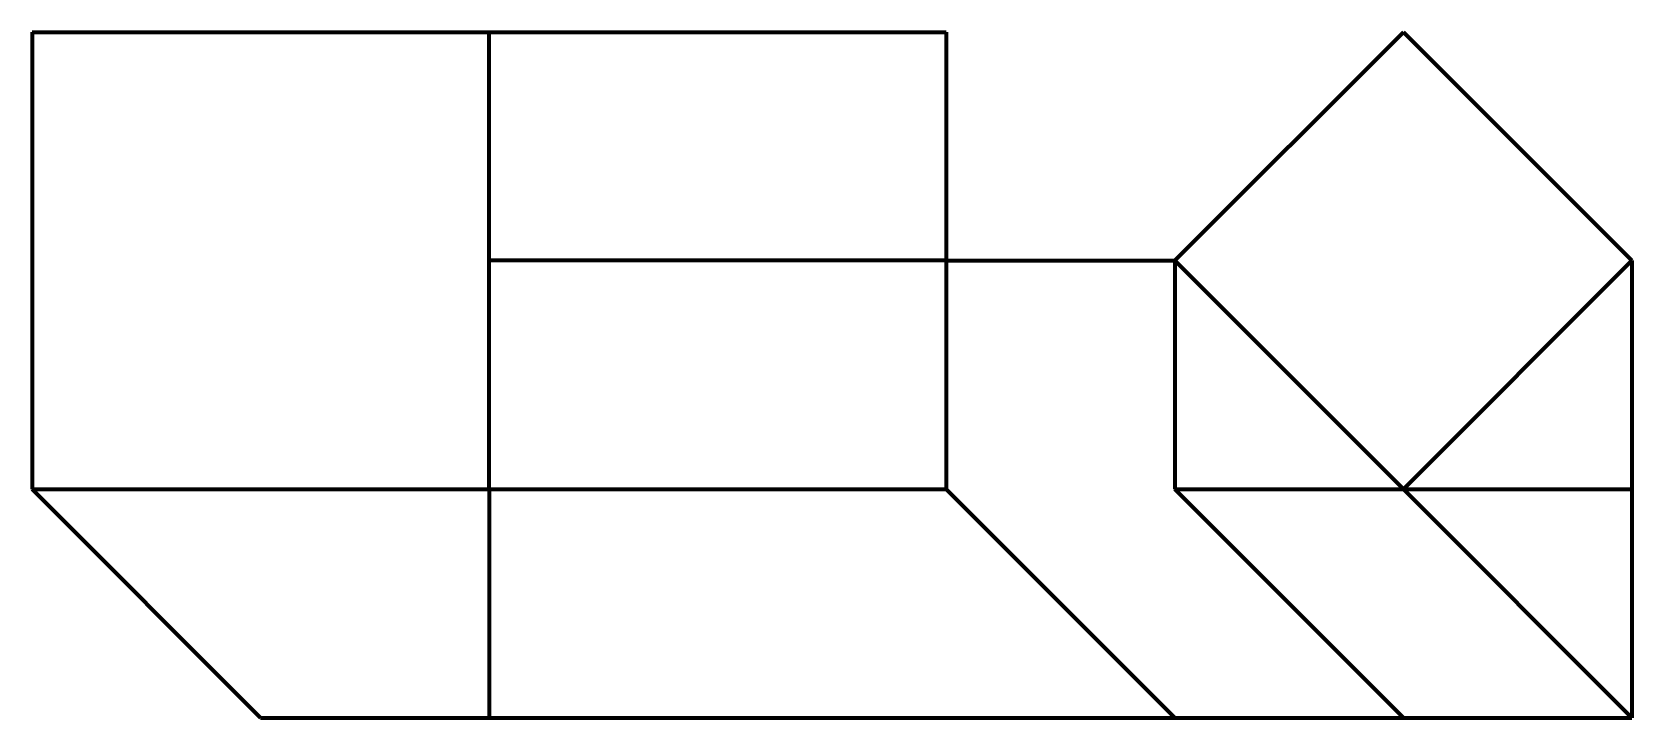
# Model space of a CAD drawing. Header units: metres. Extents: x 2 to 9, y 0 to 3.
import ezdxf

# ---------------------------------------------------------------- set-up
doc = ezdxf.new("R2010")
doc.units = ezdxf.units.M

msp = doc.modelspace()

# ---------------------------------------------------------------- linework, layer by layer
at = {"color": 18, "linetype": 'Continuous', "lineweight": 70, "true_color": 0x000000}
for points in [[(2, 3.0004), (4, 3.0004)], [(2, 3.0004), (2, 1.0004)], [(4, 2.0004), (4, 3.0004)], [(4, 3.0004), (6, 3.0004)], [(6, 3.0004), (6, 2.0004)], [(7, 2.0004), (8, 3.0004)], [(8, 3.0004), (9, 2.0004)], [(4, 1.0004), (4, 2.0004)], [(6, 2.0004), (4, 2.0004)], [(6, 2.0004), (6, 1.0004)], [(6, 2.0004), (7, 2.0004)], [(7, 2.0004), (7, 1.0004)], [(7, 2.0004), (8, 1.0004)], [(9, 2.0004), (8, 1.0004)], [(9, 2.0004), (9, 1.0004)], [(2, 1.0004), (4, 1.0004)], [(2, 1.0004), (3, 0.0004)], [(4, 1.0004), (6, 1.0004)], [(4, 1.0004), (4, 0.0004)], [(6, 1.0004), (7, 0.0004)], [(7, 1.0004), (8, 1.0004)], [(7, 1.0004), (8, 0.0004)], [(8, 1.0004), (9, 1.0004)], [(8, 1.0004), (9, 0.0004)], [(9, 1.0004), (9, 0.0004)], [(3, 0.0004), (4, 0.0004)], [(4, 0.0004), (7, 0.0004)], [(7, 0.0004), (8, 0.0004)], [(8, 0.0004), (9, 0.0004)]]:
    msp.add_lwpolyline(points, dxfattribs=at)

doc.saveas('drawing.dxf')
